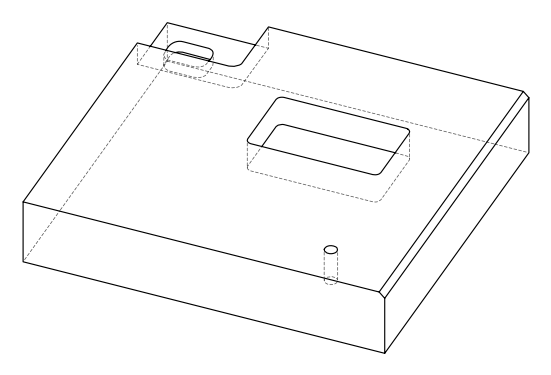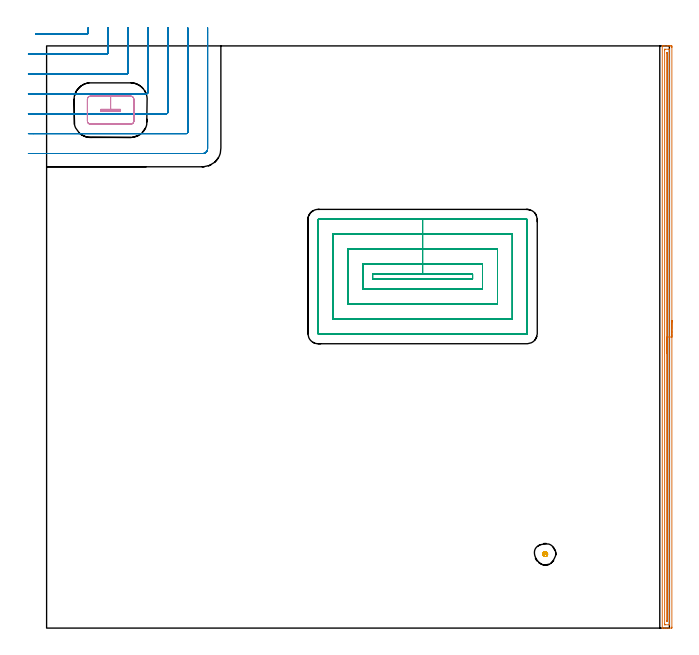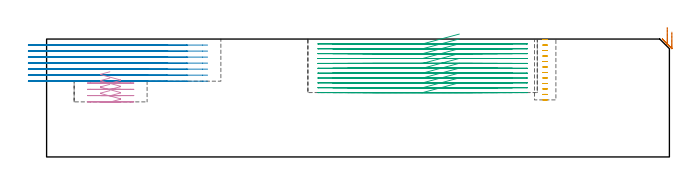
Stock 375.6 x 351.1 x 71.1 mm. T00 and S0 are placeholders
(PLAN: 5 operations, 4 tool changes, 52.2 min)
(1 AREA_MILL | FG_CHAMFER_SURFACE | UGT0205_001 | 8.57 min | 5909 mm3)
(2 MILL_CORNER_NOTCH_RECTANGULAR | CORNER_NOTCH_RECTANGULAR | UGT0201_008 | Follow Part, ap 4, ae 75% | 12.1 min | 193962 mm3)
(3 MILL_RECTANGULAR_POCKET | POCKET_RECTANGULAR_STRAIGHT | NXT0201_011 | Follow Part, ap 3, ae 75% | 29.45 min | 360860 mm3)
(4 MILL_RECTANGULAR_POCKET_1 | POCKET_RECTANGULAR_STRAIGHT_1 | UGT0201_008 | Follow Part, ap 4, ae 75% | 1.4 min | 17050 mm3)
(5 MILL_BLIND_HOLE_FROM_SOLID_MATERIAL | STEP1POCKET | NXT0201_013 | Spiral | 0.67 min | 4783 mm3)
(TOOL UGT0205_001 | Chamfer Mill 20 x 3 x 45 deg. | D20 FL50 Z2)
(TOOL UGT0201_008 | End Mill 16 mm | D16 FL32 Z4)
(TOOL NXT0201_011 | ENDMILL 12mm [2P460-1200-NA 1630] | D12 FL38 Z6)
(TOOL NXT0201_013 | ENDMILL 10mm | D10 FL30 Z4)
(OP 1 AREA_MILL)
G17 G21 G94 G90
T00 M6
G54
G17 G0 G90 X377.1 Y185.55 S1061 M3
G43 Z81.1 H0
Z75.3
G94 G1 Y185.512 Z74.428 F250.
Y185.398 Z73.564
Y185.209 Z72.712
Y184.947 Z71.88
Y184.613 Z71.074
Y184.21 Z70.3
Y183.742 Z69.564
Y183.21 Z68.872
Y182.621 Z68.229
Y181.978 Z67.64
Y181.286 Z67.108
Y180.55 Z66.64
Y179.776 Z66.237
Y178.97 Z65.903
Y178.138 Z65.641
Y177.286 Z65.452
Y176.422 Z65.338
Y175.55 Z65.3
Y0.607
X377.098 Y0.311
X377.093 Y0.01 Z65.303
X376.81 Y0. Z65.586
X375.07 Z67.325
X373.643 Z68.753
X372.46 Z69.934
X371.509 Z70.89
X371.404 Y0.001 Z70.988
X371.359 Y0.002 Z71.032
X371.302 Y0.01 Z71.088
X371.3 Y0.161 Z71.1
Y350.939
X371.303 Y351.09 Z71.088
X371.403 Y351.098 Z70.989
X371.509 Y351.1 Z70.89
X371.833 Z70.566
X372.46 Z69.934
X374.513 Z67.884
X375.07 Z67.325
X375.662 Z66.734
X375.94 Z66.456
X376.532 Z65.865
X376.81 Y351.097 Z65.586
X377.093 Y351.09 Z65.303
X377.098 Y350.789 Z65.3
X377.1 Y350.493
Y350.195
Y175.55
X375.686 Z66.714
X375.685 Y2.654 Z66.715
X375.683 Y2.392 Z66.717
X375.679 Y2.077 Z66.721
X375.675 Y2.01 Z66.725
X375.579 Y2.005 Z66.821
X375.451 Y2.001 Z66.949
X373.33 Y2. Z69.07
X372.84 Y2.002 Z69.56
X372.742 Y2.007 Z69.658
X372.724 Y2.01 Z69.676
X372.721 Y2.043 Z69.679
X372.717 Y2.129 Z69.683
X372.715 Y2.392 Z69.685
Y348.446
X372.717 Y348.708 Z69.683
X372.721 Y349.023 Z69.679
X372.725 Y349.09 Z69.675
X372.821 Y349.095 Z69.579
X372.949 Y349.099 Z69.451
X375.07 Y349.1 Z67.33
X375.56 Y349.098 Z66.84
X375.658 Y349.093 Z66.742
X375.676 Y349.091 Z66.724
X375.679 Y349.057 Z66.721
X375.683 Y348.971 Z66.717
X375.685 Y348.708 Z66.715
X375.686 Y175.55 Z66.714
X374.272 Z68.128
X374.271 Y4.177 Z68.129
X374.27 Y4.106 Z68.13
X374.265 Y4.033 Z68.135
X374.259 Y4.009 Z68.141
X374.243 Y4.006 Z68.157
X374.2 Z68.2
X374.148 Y4.009 Z68.252
X374.135 Y4.105 Z68.265
X374.131 Y4.177 Z68.269
X374.129 Y4.25 Z68.271
Y346.923
X374.13 Y346.994 Z68.27
X374.135 Y347.067 Z68.265
X374.141 Y347.091 Z68.259
X374.157 Y347.094 Z68.243
X374.2 Z68.2
X374.252 Y347.091 Z68.148
X374.265 Y346.995 Z68.135
X374.269 Y346.923 Z68.131
X374.271 Y346.85 Z68.129
X374.272 Y175.55 Z68.128
Y174.678 Z68.167
Y173.814 Z68.28
Y172.962 Z68.469
Y172.13 Z68.732
Y171.324 Z69.065
Y170.55 Z69.468
Y169.814 Z69.937
Y169.122 Z70.468
Y168.479 Z71.057
Y167.89 Z71.701
Y167.358 Z72.393
Y166.89 Z73.128
Y166.487 Z73.902
Y166.153 Z74.708
Y165.891 Z75.54
Y165.702 Z76.392
Y165.588 Z77.257
Y165.55 Z78.128
G0 Z81.1
M5
M2
(OP 2 MILL_CORNER_NOTCH_RECTANGULAR)
G17 G21 G94 G90
T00 M6
G54
G17 G0 G90 X-6.686 Y358.2 S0 M3
G43 Z81.1 H0
Z67.471
G94 G1 X-3.686 F250.
X24.306 F500.
G3 X25.1 Y358.994 R0.8
G1 Y359.1
Y362.1 F250.
G0 Z81.1
X-11. Y346.2
Z67.471
G1 X-8.
X36.305 F500.
G3 X37.1 Y346.995 R0.8
G1 Y359.1
Y362.1 F250.
G0 Z81.1
X-11. Y334.2
Z67.471
G1 X-8.
X48.305 F500.
G3 X49.1 Y334.995 R0.8
G1 Y359.1
Y362.1 F250.
G0 Z81.1
X-11. Y322.2
Z67.471
G1 X-8.
X60.305 F500.
G3 X61.1 Y322.995 R0.8
G1 Y359.1
Y362.1 F250.
G0 Z81.1
X-11. Y310.2
Z67.471
G1 X-8.
X72.304 F500.
G3 X73.1 Y310.996 R0.8
G1 Y359.1
Y362.1 F250.
G0 Z81.1
X-11. Y298.2
Z67.471
G1 X-8.
X84.304 F500.
G3 X85.1 Y298.996 R0.8
G1 Y359.1
Y362.1 F250.
G0 Z81.1
X-11. Y286.2
Z67.471
G1 X-8.
X94.1 F500.
G3 X97.1 Y289.2 R3.
G1 Y359.1
Y362.1 F250.
G0 Z81.1
X-6.686 Y358.2
Z63.843
G1 X-3.686
X24.306 F500.
G3 X25.1 Y358.994 R0.8
G1 Y359.1
Y362.1 F250.
G0 Z81.1
X-11. Y346.2
Z63.843
G1 X-8.
X36.305 F500.
G3 X37.1 Y346.995 R0.8
G1 Y359.1
Y362.1 F250.
G0 Z81.1
X-11. Y334.2
Z63.843
G1 X-8.
X48.305 F500.
G3 X49.1 Y334.995 R0.8
G1 Y359.1
Y362.1 F250.
G0 Z81.1
X-11. Y322.2
Z63.843
G1 X-8.
X60.305 F500.
G3 X61.1 Y322.995 R0.8
G1 Y359.1
Y362.1 F250.
G0 Z81.1
X-11. Y310.2
Z63.843
G1 X-8.
X72.304 F500.
G3 X73.1 Y310.996 R0.8
G1 Y359.1
Y362.1 F250.
G0 Z81.1
X-11. Y298.2
Z63.843
G1 X-8.
X84.304 F500.
G3 X85.1 Y298.996 R0.8
G1 Y359.1
Y362.1 F250.
G0 Z81.1
X-11. Y286.2
Z63.843
G1 X-8.
X94.1 F500.
G3 X97.1 Y289.2 R3.
G1 Y359.1
Y362.1 F250.
G0 Z81.1
X-6.686 Y358.2
Z60.214
G1 X-3.686
X24.306 F500.
G3 X25.1 Y358.994 R0.8
G1 Y359.1
Y362.1 F250.
G0 Z81.1
X-11. Y346.2
Z60.214
G1 X-8.
X36.305 F500.
G3 X37.1 Y346.995 R0.8
G1 Y359.1
Y362.1 F250.
G0 Z81.1
X-11. Y334.2
Z60.214
G1 X-8.
X48.305 F500.
G3 X49.1 Y334.995 R0.8
G1 Y359.1
Y362.1 F250.
G0 Z81.1
X-11. Y322.2
Z60.214
G1 X-8.
X60.305 F500.
G3 X61.1 Y322.995 R0.8
G1 Y359.1
Y362.1 F250.
G0 Z81.1
X-11. Y310.2
Z60.214
G1 X-8.
X72.304 F500.
G3 X73.1 Y310.996 R0.8
G1 Y359.1
Y362.1 F250.
G0 Z81.1
X-11. Y298.2
Z60.214
G1 X-8.
X84.304 F500.
G3 X85.1 Y298.996 R0.8
G1 Y359.1
Y362.1 F250.
G0 Z81.1
X-11. Y286.2
Z60.214
G1 X-8.
X94.1 F500.
G3 X97.1 Y289.2 R3.
G1 Y359.1
Y362.1 F250.
G0 Z81.1
X-6.686 Y358.2
Z56.586
G1 X-3.686
X24.306 F500.
G3 X25.1 Y358.994 R0.8
G1 Y359.1
Y362.1 F250.
G0 Z81.1
X-11. Y346.2
Z56.586
G1 X-8.
X36.305 F500.
G3 X37.1 Y346.995 R0.8
G1 Y359.1
Y362.1 F250.
G0 Z81.1
X-11. Y334.2
Z56.586
G1 X-8.
X48.305 F500.
G3 X49.1 Y334.995 R0.8
G1 Y359.1
Y362.1 F250.
G0 Z81.1
X-11. Y322.2
Z56.586
G1 X-8.
X60.305 F500.
G3 X61.1 Y322.995 R0.8
G1 Y359.1
Y362.1 F250.
G0 Z81.1
X-11. Y310.2
Z56.586
G1 X-8.
X72.304 F500.
G3 X73.1 Y310.996 R0.8
G1 Y359.1
Y362.1 F250.
G0 Z81.1
X-11. Y298.2
Z56.586
G1 X-8.
X84.304 F500.
G3 X85.1 Y298.996 R0.8
G1 Y359.1
Y362.1 F250.
G0 Z81.1
X-11. Y286.2
Z56.586
G1 X-8.
X94.1 F500.
G3 X97.1 Y289.2 R3.
G1 Y359.1
Y362.1 F250.
G0 Z81.1
X-6.686 Y358.2
Z52.957
G1 X-3.686
X24.306 F500.
G3 X25.1 Y358.994 R0.8
G1 Y359.1
Y362.1 F250.
G0 Z81.1
X-11. Y346.2
Z52.957
G1 X-8.
X36.305 F500.
G3 X37.1 Y346.995 R0.8
G1 Y359.1
Y362.1 F250.
G0 Z81.1
X-11. Y334.2
Z52.957
G1 X-8.
X48.305 F500.
G3 X49.1 Y334.995 R0.8
G1 Y359.1
Y362.1 F250.
G0 Z81.1
X-11. Y322.2
Z52.957
G1 X-8.
X60.305 F500.
G3 X61.1 Y322.995 R0.8
G1 Y359.1
Y362.1 F250.
G0 Z81.1
X-11. Y310.2
Z52.957
G1 X-8.
X72.304 F500.
G3 X73.1 Y310.996 R0.8
G1 Y359.1
Y362.1 F250.
G0 Z81.1
X-11. Y298.2
Z52.957
G1 X-8.
X84.304 F500.
G3 X85.1 Y298.996 R0.8
G1 Y359.1
Y362.1 F250.
G0 Z81.1
X-11. Y286.2
Z52.957
G1 X-8.
X94.1 F500.
G3 X97.1 Y289.2 R3.
G1 Y359.1
Y362.1 F250.
G0 Z81.1
X-6.686 Y358.2
Z49.329
G1 X-3.686
X24.306 F500.
G3 X25.1 Y358.994 R0.8
G1 Y359.1
Y362.1 F250.
G0 Z81.1
X-11. Y346.2
Z49.329
G1 X-8.
X36.305 F500.
G3 X37.1 Y346.995 R0.8
G1 Y359.1
Y362.1 F250.
G0 Z81.1
X-11. Y334.2
Z49.329
G1 X-8.
X48.305 F500.
G3 X49.1 Y334.995 R0.8
G1 Y359.1
Y362.1 F250.
G0 Z81.1
X-11. Y322.2
Z49.329
G1 X-8.
X60.305 F500.
G3 X61.1 Y322.995 R0.8
G1 Y359.1
Y362.1 F250.
G0 Z81.1
X-11. Y310.2
Z49.329
G1 X-8.
X72.304 F500.
G3 X73.1 Y310.996 R0.8
G1 Y359.1
Y362.1 F250.
G0 Z81.1
X-11. Y298.2
Z49.329
G1 X-8.
X84.304 F500.
G3 X85.1 Y298.996 R0.8
G1 Y359.1
Y362.1 F250.
G0 Z81.1
X-11. Y286.2
Z49.329
G1 X-8.
X94.1 F500.
G3 X97.1 Y289.2 R3.
G1 Y359.1
Y362.1 F250.
G0 Z81.1
X-6.686 Y358.2
Z45.7
G1 X-3.686
X24.306 F500.
G3 X25.1 Y358.994 R0.8
G1 Y359.1
Y362.1 F250.
G0 Z81.1
X-11. Y346.2
Z45.7
G1 X-8.
X36.305 F500.
G3 X37.1 Y346.995 R0.8
G1 Y359.1
Y362.1 F250.
G0 Z81.1
X-11. Y334.2
Z45.7
G1 X-8.
X48.305 F500.
G3 X49.1 Y334.995 R0.8
G1 Y359.1
Y362.1 F250.
G0 Z81.1
X-11. Y322.2
Z45.7
G1 X-8.
X60.305 F500.
G3 X61.1 Y322.995 R0.8
G1 Y359.1
Y362.1 F250.
G0 Z81.1
X-11. Y310.2
Z45.7
G1 X-8.
X72.304 F500.
G3 X73.1 Y310.996 R0.8
G1 Y359.1
Y362.1 F250.
G0 Z81.1
X-11. Y298.2
Z45.7
G1 X-8.
X84.304 F500.
G3 X85.1 Y298.996 R0.8
G1 Y359.1
Y362.1 F250.
G0 Z81.1
X-11. Y286.2
Z45.7
G1 X-8.
X94.1 F500.
G3 X97.1 Y289.2 R3.
G1 Y359.1
Y362.1 F250.
G0 Z81.1
M5
M2
(OP 3 MILL_RECTANGULAR_POCKET)
G17 G21 G94 G90
T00 M6
G54
G17 G0 G90 X248.905 Y213.5 S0 M3
G43 Z81.1 H1
Z74.1
G94 G1 X226.75 Z68.164 F250.
X196.6 F500.
Y210.5
X256.9
Y213.5
X226.75
Y219.5
X190.6
Y204.5
X262.9
Y219.5
X226.75
Y228.5
X181.6
Y195.5
X271.9
Y228.5
X226.75
Y237.5
X172.6
Y186.5
X280.9
Y237.5
X226.75
Y246.5
X163.8
G3 X163.6 Y246.3 R0.2
G1 Y177.7
G3 X163.8 Y177.5 R0.2
G1 X289.7
G3 X289.9 Y177.7 R0.2
G1 Y246.3
G3 X289.7 Y246.5 R0.2
G1 X226.75
X225.75
G0 X248.905 Y213.5 Z71.164
G1 X226.75 Z65.227 F250.
X196.6 F500.
Y210.5
X256.9
Y213.5
X226.75
Y219.5
X190.6
Y204.5
X262.9
Y219.5
X226.75
Y228.5
X181.6
Y195.5
X271.9
Y228.5
X226.75
Y237.5
X172.6
Y186.5
X280.9
Y237.5
X226.75
Y246.5
X163.8
G3 X163.6 Y246.3 R0.2
G1 Y177.7
G3 X163.8 Y177.5 R0.2
G1 X289.7
G3 X289.9 Y177.7 R0.2
G1 Y246.3
G3 X289.7 Y246.5 R0.2
G1 X226.75
X225.75
G0 X248.905 Y213.5 Z68.227
G1 X226.75 Z62.291 F250.
X196.6 F500.
Y210.5
X256.9
Y213.5
X226.75
Y219.5
X190.6
Y204.5
X262.9
Y219.5
X226.75
Y228.5
X181.6
Y195.5
X271.9
Y228.5
X226.75
Y237.5
X172.6
Y186.5
X280.9
Y237.5
X226.75
Y246.5
X163.8
G3 X163.6 Y246.3 R0.2
G1 Y177.7
G3 X163.8 Y177.5 R0.2
G1 X289.7
G3 X289.9 Y177.7 R0.2
G1 Y246.3
G3 X289.7 Y246.5 R0.2
G1 X226.75
X225.75
G0 X248.905 Y213.5 Z65.291
G1 X226.75 Z59.354 F250.
X196.6 F500.
Y210.5
X256.9
Y213.5
X226.75
Y219.5
X190.6
Y204.5
X262.9
Y219.5
X226.75
Y228.5
X181.6
Y195.5
X271.9
Y228.5
X226.75
Y237.5
X172.6
Y186.5
X280.9
Y237.5
X226.75
Y246.5
X163.8
G3 X163.6 Y246.3 R0.2
G1 Y177.7
G3 X163.8 Y177.5 R0.2
G1 X289.7
G3 X289.9 Y177.7 R0.2
G1 Y246.3
G3 X289.7 Y246.5 R0.2
G1 X226.75
X225.75
G0 X248.905 Y213.5 Z62.354
G1 X226.75 Z56.418 F250.
X196.6 F500.
Y210.5
X256.9
Y213.5
X226.75
Y219.5
X190.6
Y204.5
X262.9
Y219.5
X226.75
Y228.5
X181.6
Y195.5
X271.9
Y228.5
X226.75
Y237.5
X172.6
Y186.5
X280.9
Y237.5
X226.75
Y246.5
X163.8
G3 X163.6 Y246.3 R0.2
G1 Y177.7
G3 X163.8 Y177.5 R0.2
G1 X289.7
G3 X289.9 Y177.7 R0.2
G1 Y246.3
G3 X289.7 Y246.5 R0.2
G1 X226.75
X225.75
G0 X248.905 Y213.5 Z59.418
G1 X226.75 Z53.482 F250.
X196.6 F500.
Y210.5
X256.9
Y213.5
X226.75
Y219.5
X190.6
Y204.5
X262.9
Y219.5
X226.75
Y228.5
X181.6
Y195.5
X271.9
Y228.5
X226.75
Y237.5
X172.6
Y186.5
X280.9
Y237.5
X226.75
Y246.5
X163.8
G3 X163.6 Y246.3 R0.2
G1 Y177.7
G3 X163.8 Y177.5 R0.2
G1 X289.7
G3 X289.9 Y177.7 R0.2
G1 Y246.3
G3 X289.7 Y246.5 R0.2
G1 X226.75
X225.75
G0 X248.905 Y213.5 Z56.482
G1 X226.75 Z50.545 F250.
X196.6 F500.
Y210.5
X256.9
Y213.5
X226.75
Y219.5
X190.6
Y204.5
X262.9
Y219.5
X226.75
Y228.5
X181.6
Y195.5
X271.9
Y228.5
X226.75
Y237.5
X172.6
Y186.5
X280.9
Y237.5
X226.75
Y246.5
X163.8
G3 X163.6 Y246.3 R0.2
G1 Y177.7
G3 X163.8 Y177.5 R0.2
G1 X289.7
G3 X289.9 Y177.7 R0.2
G1 Y246.3
G3 X289.7 Y246.5 R0.2
G1 X226.75
X225.75
G0 X248.905 Y213.5 Z53.545
G1 X226.75 Z47.609 F250.
X196.6 F500.
Y210.5
X256.9
Y213.5
X226.75
Y219.5
X190.6
Y204.5
X262.9
Y219.5
X226.75
Y228.5
X181.6
Y195.5
X271.9
Y228.5
X226.75
Y237.5
X172.6
Y186.5
X280.9
Y237.5
X226.75
Y246.5
X163.8
G3 X163.6 Y246.3 R0.2
G1 Y177.7
G3 X163.8 Y177.5 R0.2
G1 X289.7
G3 X289.9 Y177.7 R0.2
G1 Y246.3
G3 X289.7 Y246.5 R0.2
G1 X226.75
X225.75
G0 X248.905 Y213.5 Z50.609
G1 X226.75 Z44.673 F250.
X196.6 F500.
Y210.5
X256.9
Y213.5
X226.75
Y219.5
X190.6
Y204.5
X262.9
Y219.5
X226.75
Y228.5
X181.6
Y195.5
X271.9
Y228.5
X226.75
Y237.5
X172.6
Y186.5
X280.9
Y237.5
X226.75
Y246.5
X163.8
G3 X163.6 Y246.3 R0.2
G1 Y177.7
G3 X163.8 Y177.5 R0.2
G1 X289.7
G3 X289.9 Y177.7 R0.2
G1 Y246.3
G3 X289.7 Y246.5 R0.2
G1 X226.75
X225.75
G0 X248.905 Y213.5 Z47.673
G1 X226.75 Z41.736 F250.
X196.6 F500.
Y210.5
X256.9
Y213.5
X226.75
Y219.5
X190.6
Y204.5
X262.9
Y219.5
X226.75
Y228.5
X181.6
Y195.5
X271.9
Y228.5
X226.75
Y237.5
X172.6
Y186.5
X280.9
Y237.5
X226.75
Y246.5
X163.8
G3 X163.6 Y246.3 R0.2
G1 Y177.7
G3 X163.8 Y177.5 R0.2
G1 X289.7
G3 X289.9 Y177.7 R0.2
G1 Y246.3
G3 X289.7 Y246.5 R0.2
G1 X226.75
X225.75
G0 X248.905 Y213.5 Z44.736
G1 X226.75 Z38.8 F250.
X196.6 F500.
Y210.5
X256.9
Y213.5
X226.75
Y219.5
X190.6
Y204.5
X262.9
Y219.5
X226.75
Y228.5
X181.6
Y195.5
X271.9
Y228.5
X226.75
Y237.5
X172.6
Y186.5
X280.9
Y237.5
X226.75
Y246.5
X163.8
G3 X163.6 Y246.3 R0.2
G1 Y177.7
G3 X163.8 Y177.5 R0.2
G1 X289.7
G3 X289.9 Y177.7 R0.2
G1 Y246.3
G3 X289.7 Y246.5 R0.2
G1 X226.75
X225.75
G0 Z81.1
M5
M2
(OP 4 MILL_RECTANGULAR_POCKET_1)
G17 G21 G94 G90
T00 M6
G54
G17 G0 G90 X38.141 Y312.8 S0 M3
G43 Z81.1 H0
Z51.36
G94 G1 X32.6 Z49.875 F250.
Y311.9 Z49.634
X44.6 Z46.419
Y312.8 Z46.178
X38.6 Z44.57
X32.6 F500.
Y311.9
X44.6
Y312.8
X38.6
Y320.8
X26.5
G3 X24.6 Y318.9 R1.9
G1 Y305.8
G3 X26.5 Y303.9 R1.9
G1 X50.7
G3 X52.6 Y305.8 R1.9
G1 Y318.9
G3 X50.7 Y320.8 R1.9
G1 X38.6
X37.6
G0 X38.141 Y312.8 Z47.57
G1 X32.6 Z46.085 F250.
Y311.9 Z45.844
X44.6 Z42.629
Y312.8 Z42.388
X38.6 Z40.78
X32.6 F500.
Y311.9
X44.6
Y312.8
X38.6
Y320.8
X26.5
G3 X24.6 Y318.9 R1.9
G1 Y305.8
G3 X26.5 Y303.9 R1.9
G1 X50.7
G3 X52.6 Y305.8 R1.9
G1 Y318.9
G3 X50.7 Y320.8 R1.9
G1 X38.6
X37.6
G0 X38.141 Y312.8 Z43.78
G1 X32.6 Z42.295 F250.
Y311.9 Z42.054
X44.6 Z38.839
Y312.8 Z38.598
X38.6 Z36.99
X32.6 F500.
Y311.9
X44.6
Y312.8
X38.6
Y320.8
X26.5
G3 X24.6 Y318.9 R1.9
G1 Y305.8
G3 X26.5 Y303.9 R1.9
G1 X50.7
G3 X52.6 Y305.8 R1.9
G1 Y318.9
G3 X50.7 Y320.8 R1.9
G1 X38.6
X37.6
G0 X38.141 Y312.8 Z39.99
G1 X32.6 Z38.505 F250.
Y311.9 Z38.264
X44.6 Z35.049
Y312.8 Z34.808
X38.6 Z33.2
X32.6 F500.
Y311.9
X44.6
Y312.8
X38.6
Y320.8
X26.5
G3 X24.6 Y318.9 R1.9
G1 Y305.8
G3 X26.5 Y303.9 R1.9
G1 X50.7
G3 X52.6 Y305.8 R1.9
G1 Y318.9
G3 X50.7 Y320.8 R1.9
G1 X38.6
X37.6
G0 Z81.1
M5
M2
(OP 5 MILL_BLIND_HOLE_FROM_SOLID_MATERIAL)
G17 G21 G94 G90
T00 M6
G54
G17 G0 G90 X300.7 Y44.6 S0 M3
G43 Z81.1 H0
Z70.792
G94 G3 X301.333 Y45.417 R0.654 F250.
X300.339 Y46.004 R0.817
X299.296 Y44.239 R1.45
X300.339 Y46.004 R-1.45
X299.817 Y45.122 R0.725
X300.7 Y44.6 R0.725
G0 Z67.483
G3 X301.333 Y45.417 R0.654
X300.339 Y46.004 R0.817
X299.296 Y44.239 R1.45
X300.339 Y46.004 R-1.45
X299.817 Y45.122 R0.725
X300.7 Y44.6 R0.725
G0 Z64.175
G3 X301.333 Y45.417 R0.654
X300.339 Y46.004 R0.817
X299.296 Y44.239 R1.45
X300.339 Y46.004 R-1.45
X299.817 Y45.122 R0.725
X300.7 Y44.6 R0.725
G0 Z60.867
G3 X301.333 Y45.417 R0.654
X300.339 Y46.004 R0.817
X299.296 Y44.239 R1.45
X300.339 Y46.004 R-1.45
X299.817 Y45.122 R0.725
X300.7 Y44.6 R0.725
G0 Z57.558
G3 X301.333 Y45.417 R0.654
X300.339 Y46.004 R0.817
X299.296 Y44.239 R1.45
X300.339 Y46.004 R-1.45
X299.817 Y45.122 R0.725
X300.7 Y44.6 R0.725
G0 Z54.25
G3 X301.333 Y45.417 R0.654
X300.339 Y46.004 R0.817
X299.296 Y44.239 R1.45
X300.339 Y46.004 R-1.45
X299.817 Y45.122 R0.725
X300.7 Y44.6 R0.725
G0 Z50.942
G3 X301.333 Y45.417 R0.654
X300.339 Y46.004 R0.817
X299.296 Y44.239 R1.45
X300.339 Y46.004 R-1.45
X299.817 Y45.122 R0.725
X300.7 Y44.6 R0.725
G0 Z47.633
G3 X301.333 Y45.417 R0.654
X300.339 Y46.004 R0.817
X299.296 Y44.239 R1.45
X300.339 Y46.004 R-1.45
X299.817 Y45.122 R0.725
X300.7 Y44.6 R0.725
G0 Z44.325
G3 X301.333 Y45.417 R0.654
X300.339 Y46.004 R0.817
X299.296 Y44.239 R1.45
X300.339 Y46.004 R-1.45
X299.817 Y45.122 R0.725
X300.7 Y44.6 R0.725
G0 Z41.017
G3 X301.333 Y45.417 R0.654
X300.339 Y46.004 R0.817
X299.296 Y44.239 R1.45
X300.339 Y46.004 R-1.45
X299.817 Y45.122 R0.725
X300.7 Y44.6 R0.725
G0 Z37.708
G3 X301.333 Y45.417 R0.654
X300.339 Y46.004 R0.817
X299.296 Y44.239 R1.45
X300.339 Y46.004 R-1.45
X299.817 Y45.122 R0.725
X300.7 Y44.6 R0.725
G0 Z34.4
G3 X301.333 Y45.417 R0.654
X300.339 Y46.004 R0.817
X299.296 Y44.239 R1.45
X300.339 Y46.004 R-1.45
X299.817 Y45.122 R0.725
X300.7 Y44.6 R0.725
G0 Z81.1
M5
M2
